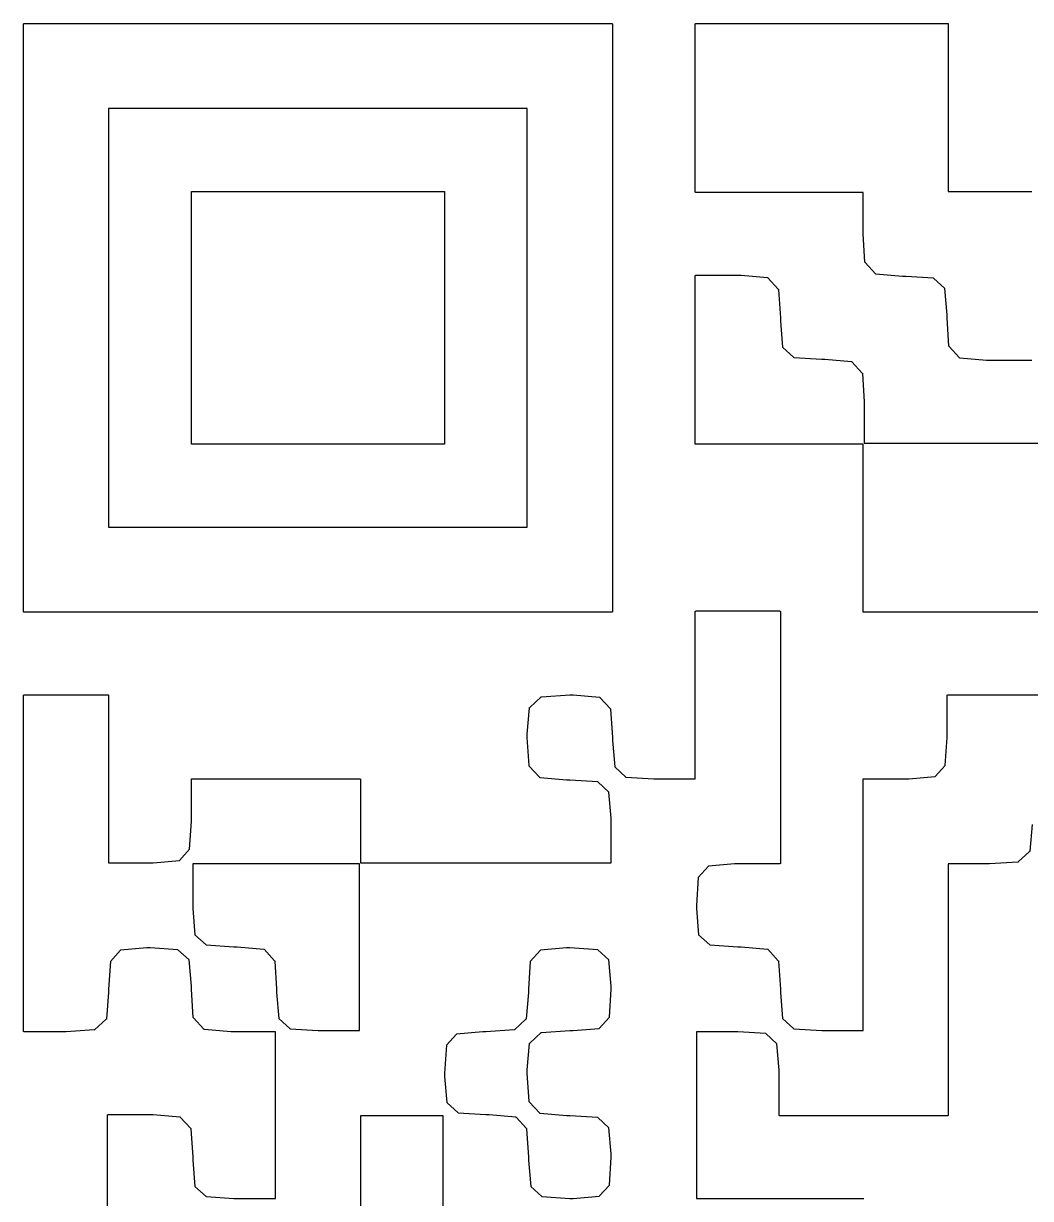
# Model space of a CAD drawing. Extents: x 91.3 to 189.8, y -113.5 to -60.4.
# Drawn here: x 131.25 to 139.78, y -88.14 to -78.19 of the extents above; entities that cross this region are included whole.
import ezdxf

# ---------------------------------------------------------------- set-up
doc = ezdxf.new("R2010")
doc.units = 0
doc.header["$MEASUREMENT"] = 0
doc.layers.add('BLACK', color=7, linetype='CONTINUOUS')

msp = doc.modelspace()

# ---------------------------------------------------------------- linework, layer by layer
at = {"layer": 'Black'}
for p, q in [((131.254, -78.1895), (131.255, -78.1891)), ((131.254, -78.1899), (131.254, -78.1895)), ((131.254, -78.1904), (131.254, -78.1899)), ((131.254, -78.1908), (131.254, -78.1904)), ((131.254, -82.458), (131.254, -78.1908)), ((131.255, -78.1876), (131.256, -78.1873)), ((131.255, -78.188), (131.255, -78.1876)), ((131.255, -78.1883), (131.255, -78.188)), ((131.255, -78.1887), (131.255, -78.1883)), ((131.255, -78.1891), (131.255, -78.1887)), ((131.256, -78.1868), (131.257, -78.1865)), ((131.256, -78.187), (131.256, -78.1868)), ((131.256, -78.1873), (131.256, -78.187)), ((131.257, -78.1861), (131.258, -78.186)), ((131.257, -78.1863), (131.257, -78.1861)), ((131.257, -78.1865), (131.257, -78.1863)), ((131.258, -78.186), (131.258, -78.1859)), ((131.258, -78.1859), (131.259, -78.1859)), ((131.259, -78.1859), (131.259, -78.1858)), ((131.259, -78.1858), (136.238, -78.1858)), ((136.238, -78.1858), (136.238, -78.1859)), ((136.238, -78.1859), (136.238, -78.1859)), ((136.238, -78.1859), (136.239, -78.186)), ((136.239, -78.186), (136.239, -78.1861)), ((136.239, -78.1861), (136.24, -78.1863)), ((136.24, -78.1863), (136.24, -78.1865)), ((136.24, -78.1865), (136.24, -78.1868)), ((136.24, -78.1868), (136.241, -78.187)), ((136.241, -78.187), (136.241, -78.1873)), ((136.241, -78.1873), (136.241, -78.1876)), ((136.241, -78.1876), (136.242, -78.188)), ((136.242, -78.188), (136.242, -78.1883)), ((136.242, -78.1883), (136.242, -78.1887)), ((136.242, -78.1887), (136.242, -78.1891)), ((136.242, -78.1891), (136.242, -78.1895)), ((136.242, -78.1895), (136.243, -78.1899)), ((136.243, -78.1899), (136.243, -78.1904)), ((136.243, -78.1904), (136.243, -78.1908)), ((136.243, -78.1908), (136.243, -83.1692)), ((136.944, -78.1883), (136.945, -78.188)), ((136.944, -78.1887), (136.944, -78.1883)), ((136.944, -78.1891), (136.944, -78.1887)), ((136.944, -78.1895), (136.944, -78.1891)), ((136.944, -78.1899), (136.944, -78.1895)), ((136.944, -78.1904), (136.944, -78.1899)), ((136.944, -78.1908), (136.944, -78.1904)), ((136.944, -79.6132), (136.944, -78.1908)), ((136.945, -78.1873), (136.946, -78.187)), ((136.945, -78.1876), (136.945, -78.1873)), ((136.945, -78.188), (136.945, -78.1876)), ((136.946, -78.1865), (136.947, -78.1863)), ((136.946, -78.1868), (136.946, -78.1865)), ((136.946, -78.187), (136.946, -78.1868)), ((136.947, -78.1861), (136.948, -78.186)), ((136.947, -78.1863), (136.947, -78.1861)), ((136.948, -78.1859), (136.949, -78.1858)), ((136.948, -78.186), (136.948, -78.1859)), ((136.948, -78.1859), (136.948, -78.1859)), ((136.949, -78.1858), (139.082, -78.1858)), ((139.082, -78.1858), (139.083, -78.1859)), ((139.083, -78.1859), (139.083, -78.1859)), ((139.083, -78.1859), (139.084, -78.186)), ((139.084, -78.186), (139.084, -78.1861)), ((139.084, -78.1861), (139.084, -78.1863)), ((139.084, -78.1863), (139.085, -78.1865)), ((139.085, -78.1865), (139.085, -78.1868)), ((139.085, -78.1868), (139.086, -78.187)), ((139.086, -78.187), (139.086, -78.1873)), ((139.086, -78.1873), (139.086, -78.1876)), ((139.086, -78.1876), (139.086, -78.188)), ((139.086, -78.188), (139.087, -78.1883)), ((139.087, -78.1883), (139.087, -78.1887)), ((139.087, -78.1887), (139.087, -78.1891)), ((139.087, -78.1891), (139.087, -78.1895)), ((139.087, -78.1895), (139.087, -78.1899)), ((139.087, -78.1899), (139.087, -78.1904)), ((139.087, -78.1904), (139.087, -78.1908)), ((139.087, -78.1908), (139.087, -79.6082)), ((131.975, -78.907), (131.975, -82.453)), ((135.521, -78.907), (131.975, -78.907)), ((135.521, -82.453), (135.521, -78.907)), ((132.677, -79.6107), (132.678, -79.6104)), ((132.677, -79.6111), (132.677, -79.6107)), ((132.677, -79.6115), (132.677, -79.6111)), ((132.677, -79.6119), (132.677, -79.6115)), ((132.677, -79.6123), (132.677, -79.6119)), ((132.677, -79.6128), (132.677, -79.6123)), ((132.677, -79.6132), (132.677, -79.6128)), ((132.677, -81.7468), (132.677, -79.6132)), ((132.678, -79.6094), (132.679, -79.6092)), ((132.678, -79.6097), (132.678, -79.6094)), ((132.678, -79.61), (132.678, -79.6097)), ((132.678, -79.6104), (132.678, -79.61)), ((132.679, -79.6089), (132.68, -79.6087)), ((132.679, -79.6092), (132.679, -79.6089)), ((132.68, -79.6084), (132.681, -79.6083)), ((132.68, -79.6085), (132.68, -79.6084)), ((132.68, -79.6087), (132.68, -79.6085)), ((132.681, -79.6083), (132.682, -79.6082)), ((132.681, -79.6083), (132.681, -79.6083)), ((132.682, -79.6082), (134.815, -79.6082)), ((134.815, -79.6082), (134.816, -79.6083)), ((134.816, -79.6083), (134.816, -79.6083)), ((134.816, -79.6083), (134.816, -79.6084)), ((134.816, -79.6084), (134.817, -79.6085)), ((134.817, -79.6085), (134.817, -79.6087)), ((134.817, -79.6087), (134.818, -79.6089)), ((134.818, -79.6089), (134.818, -79.6092)), ((134.818, -79.6092), (134.818, -79.6094)), ((134.818, -79.6094), (134.819, -79.6097)), ((134.819, -79.6097), (134.819, -79.61)), ((134.819, -79.61), (134.819, -79.6104)), ((134.819, -79.6104), (134.82, -79.6107)), ((134.82, -79.6107), (134.82, -79.6111)), ((134.82, -79.6111), (134.82, -79.6115)), ((134.82, -79.6115), (134.82, -79.6119)), ((134.82, -79.6119), (134.82, -79.6123)), ((134.82, -79.6123), (134.82, -79.6128)), ((134.82, -79.6128), (134.82, -79.6132)), ((134.82, -79.6132), (134.82, -81.7468)), ((136.944, -79.6136), (136.944, -79.6132)), ((136.944, -79.6141), (136.944, -79.6136)), ((136.944, -79.6145), (136.944, -79.6141)), ((136.944, -79.6149), (136.944, -79.6145)), ((136.944, -79.6153), (136.944, -79.6149)), ((136.944, -79.6157), (136.944, -79.6153)), ((136.945, -79.616), (136.944, -79.6157)), ((136.945, -79.6164), (136.945, -79.616)), ((136.945, -79.6167), (136.945, -79.6164)), ((136.946, -79.617), (136.945, -79.6167)), ((136.946, -79.6172), (136.946, -79.617)), ((136.946, -79.6175), (136.946, -79.6172)), ((136.947, -79.6177), (136.946, -79.6175)), ((136.947, -79.6179), (136.947, -79.6177)), ((136.948, -79.618), (136.947, -79.6179)), ((136.948, -79.6181), (136.948, -79.618)), ((136.949, -79.6182), (136.948, -79.6181)), ((136.948, -79.6181), (136.948, -79.6181)), ((138.366, -79.6182), (136.949, -79.6182)), ((138.366, -79.9688), (138.366, -79.6182)), ((139.087, -79.6082), (139.794, -79.6082)), ((138.366, -79.969), (138.366, -79.9688)), ((138.366, -79.9691), (138.366, -79.969)), ((138.382, -80.2075), (138.366, -79.9691)), ((138.382, -80.2082), (138.382, -80.2075)), ((138.382, -80.209), (138.382, -80.2082)), ((138.382, -80.2091), (138.382, -80.209)), ((138.383, -80.2098), (138.382, -80.2091)), ((138.382, -80.2091), (138.382, -80.2091)), ((138.383, -80.2105), (138.383, -80.2098)), ((138.472, -80.3082), (138.383, -80.2105)), ((136.944, -80.3219), (136.945, -80.3216)), ((136.944, -80.3223), (136.944, -80.3219)), ((136.944, -80.3227), (136.944, -80.3223)), ((136.944, -80.3231), (136.944, -80.3227)), ((136.944, -80.3235), (136.944, -80.3231)), ((136.944, -80.324), (136.944, -80.3235)), ((136.944, -80.3244), (136.944, -80.324)), ((136.944, -81.7468), (136.944, -80.3244)), ((136.945, -80.3209), (136.946, -80.3206)), ((136.945, -80.3212), (136.945, -80.3209)), ((136.945, -80.3216), (136.945, -80.3212)), ((136.946, -80.3201), (136.947, -80.3199)), ((136.946, -80.3204), (136.946, -80.3201)), ((136.946, -80.3206), (136.946, -80.3204)), ((136.947, -80.3197), (136.948, -80.3196)), ((136.947, -80.3199), (136.947, -80.3197)), ((136.948, -80.3195), (136.949, -80.3194)), ((136.948, -80.3196), (136.948, -80.3195)), ((136.948, -80.3195), (136.948, -80.3195)), ((136.949, -80.3194), (137.304, -80.3194)), ((137.304, -80.3194), (137.304, -80.3194)), ((137.304, -80.3194), (137.331, -80.3194)), ((137.304, -80.3194), (137.304, -80.3194)), ((137.331, -80.3194), (137.332, -80.3195)), ((137.332, -80.3195), (137.332, -80.3195)), ((137.332, -80.3195), (137.556, -80.3389)), ((137.556, -80.3389), (137.556, -80.339)), ((137.556, -80.339), (137.556, -80.339)), ((137.556, -80.339), (137.557, -80.3392)), ((137.557, -80.3392), (137.558, -80.3394)), ((137.558, -80.3394), (137.558, -80.3395)), ((137.558, -80.3395), (137.558, -80.3395)), ((137.558, -80.3395), (137.558, -80.34)), ((137.558, -80.34), (137.559, -80.3404)), ((137.559, -80.3404), (137.559, -80.3405)), ((137.559, -80.3405), (137.559, -80.3406)), ((137.559, -80.3406), (137.648, -80.4383)), ((138.472, -80.3083), (138.472, -80.3082)), ((138.472, -80.3084), (138.472, -80.3083)), ((138.473, -80.3088), (138.472, -80.3084)), ((138.473, -80.3093), (138.473, -80.3088)), ((138.474, -80.3094), (138.473, -80.3093)), ((138.473, -80.3093), (138.473, -80.3093)), ((138.474, -80.3096), (138.474, -80.3094)), ((138.475, -80.3098), (138.474, -80.3096)), ((138.475, -80.3099), (138.475, -80.3098)), ((138.475, -80.3098), (138.475, -80.3098)), ((138.699, -80.3293), (138.475, -80.3099)), ((138.7, -80.3293), (138.699, -80.3293)), ((138.7, -80.3294), (138.7, -80.3293)), ((138.727, -80.3294), (138.7, -80.3294)), ((138.963, -80.345), (138.727, -80.3294)), ((139.058, -80.4312), (138.963, -80.345)), ((137.648, -80.4383), (137.648, -80.439)), ((137.648, -80.439), (137.649, -80.4397)), ((137.649, -80.4397), (137.649, -80.4397)), ((137.649, -80.4397), (137.649, -80.4398)), ((137.649, -80.4398), (137.649, -80.4406)), ((137.649, -80.4406), (137.649, -80.4413)), ((137.649, -80.4413), (137.665, -80.6797)), ((139.077, -80.6532), (139.058, -80.4312)), ((137.665, -80.6797), (137.665, -80.6798)), ((137.665, -80.6798), (137.665, -80.68)), ((137.665, -80.68), (137.665, -80.7068)), ((137.665, -80.7068), (137.684, -80.9288)), ((139.077, -80.68), (139.077, -80.6532)), ((139.077, -80.6802), (139.077, -80.68)), ((139.077, -80.6803), (139.077, -80.6802)), ((139.093, -80.9187), (139.077, -80.6803)), ((137.684, -80.9288), (137.779, -81.015)), ((139.093, -80.9194), (139.093, -80.9187)), ((139.093, -80.9202), (139.093, -80.9194)), ((139.094, -80.9203), (139.093, -80.9202)), ((139.094, -80.921), (139.094, -80.9203)), ((139.094, -80.9203), (139.094, -80.9203)), ((139.094, -80.9217), (139.094, -80.921)), ((139.183, -81.0194), (139.094, -80.9217)), ((137.779, -81.015), (138.016, -81.0306)), ((138.016, -81.0306), (138.043, -81.0306)), ((138.043, -81.0306), (138.043, -81.0307)), ((138.043, -81.0307), (138.043, -81.0307)), ((138.043, -81.0307), (138.267, -81.0501)), ((139.183, -81.0195), (139.183, -81.0194)), ((139.183, -81.0196), (139.183, -81.0195)), ((139.184, -81.02), (139.183, -81.0196)), ((139.185, -81.0205), (139.184, -81.02)), ((139.185, -81.0206), (139.185, -81.0205)), ((139.185, -81.0205), (139.185, -81.0205)), ((139.185, -81.0208), (139.185, -81.0206)), ((139.186, -81.021), (139.185, -81.0208)), ((139.186, -81.0211), (139.186, -81.021)), ((139.186, -81.021), (139.186, -81.021)), ((139.41, -81.0405), (139.186, -81.0211)), ((139.411, -81.0405), (139.41, -81.0405)), ((139.411, -81.0406), (139.411, -81.0405)), ((139.438, -81.0406), (139.411, -81.0406)), ((139.794, -81.0406), (139.438, -81.0406)), ((139.438, -81.0406), (139.438, -81.0406)), ((139.438, -81.0406), (139.438, -81.0406)), ((138.267, -81.0501), (138.267, -81.0502)), ((138.267, -81.0502), (138.267, -81.0502)), ((138.267, -81.0502), (138.268, -81.0504)), ((138.268, -81.0504), (138.269, -81.0506)), ((138.269, -81.0506), (138.269, -81.0507)), ((138.269, -81.0507), (138.269, -81.0507)), ((138.269, -81.0507), (138.27, -81.0512)), ((138.27, -81.0512), (138.27, -81.0516)), ((138.27, -81.0516), (138.27, -81.0517)), ((138.27, -81.0517), (138.27, -81.0518)), ((138.27, -81.0518), (138.359, -81.1495)), ((138.359, -81.1495), (138.36, -81.1502)), ((138.36, -81.1502), (138.36, -81.1508)), ((138.36, -81.1508), (138.36, -81.1509)), ((138.36, -81.1509), (138.36, -81.151)), ((138.36, -81.151), (138.36, -81.1518)), ((138.36, -81.1518), (138.36, -81.1525)), ((138.36, -81.1525), (138.376, -81.3909)), ((138.376, -81.3909), (138.376, -81.391)), ((138.376, -81.391), (138.376, -81.3912)), ((138.376, -81.3912), (138.376, -81.7418)), ((138.376, -81.7418), (141.216, -81.7418)), ((132.677, -81.7472), (132.677, -81.7468)), ((132.677, -81.7477), (132.677, -81.7472)), ((132.677, -81.7481), (132.677, -81.7477)), ((132.677, -81.7485), (132.677, -81.7481)), ((132.677, -81.7489), (132.677, -81.7485)), ((132.677, -81.7493), (132.677, -81.7489)), ((132.678, -81.7496), (132.677, -81.7493)), ((132.678, -81.75), (132.678, -81.7496)), ((132.678, -81.7503), (132.678, -81.75)), ((132.678, -81.7506), (132.678, -81.7503)), ((132.679, -81.7508), (132.678, -81.7506)), ((132.679, -81.7511), (132.679, -81.7508)), ((132.68, -81.7513), (132.679, -81.7511)), ((132.68, -81.7515), (132.68, -81.7513)), ((132.68, -81.7516), (132.68, -81.7515)), ((132.681, -81.7517), (132.68, -81.7516)), ((132.682, -81.7518), (132.681, -81.7517)), ((132.681, -81.7517), (132.681, -81.7517)), ((134.815, -81.7518), (132.682, -81.7518)), ((134.816, -81.7517), (134.815, -81.7518)), ((134.817, -81.7515), (134.816, -81.7516)), ((134.816, -81.7516), (134.816, -81.7517)), ((134.816, -81.7517), (134.816, -81.7517)), ((134.818, -81.7511), (134.817, -81.7513)), ((134.817, -81.7513), (134.817, -81.7515)), ((134.819, -81.7503), (134.818, -81.7506)), ((134.818, -81.7506), (134.818, -81.7508)), ((134.818, -81.7508), (134.818, -81.7511)), ((134.82, -81.7493), (134.819, -81.7496)), ((134.819, -81.7496), (134.819, -81.75)), ((134.819, -81.75), (134.819, -81.7503)), ((134.82, -81.7468), (134.82, -81.7472)), ((134.82, -81.7472), (134.82, -81.7477)), ((134.82, -81.7477), (134.82, -81.7481)), ((134.82, -81.7481), (134.82, -81.7485)), ((134.82, -81.7485), (134.82, -81.7489)), ((134.82, -81.7489), (134.82, -81.7493)), ((136.944, -81.7472), (136.944, -81.7468)), ((136.944, -81.7477), (136.944, -81.7472)), ((136.944, -81.7481), (136.944, -81.7477)), ((136.944, -81.7485), (136.944, -81.7481)), ((136.944, -81.7489), (136.944, -81.7485)), ((136.944, -81.7493), (136.944, -81.7489)), ((136.945, -81.7496), (136.944, -81.7493)), ((136.945, -81.75), (136.945, -81.7496)), ((136.945, -81.7503), (136.945, -81.75)), ((136.946, -81.7506), (136.945, -81.7503)), ((136.946, -81.7508), (136.946, -81.7506)), ((136.946, -81.7511), (136.946, -81.7508)), ((136.947, -81.7513), (136.946, -81.7511)), ((136.947, -81.7515), (136.947, -81.7513)), ((136.948, -81.7516), (136.947, -81.7515)), ((136.948, -81.7517), (136.948, -81.7516)), ((136.949, -81.7518), (136.948, -81.7517)), ((136.948, -81.7517), (136.948, -81.7517)), ((138.366, -81.7518), (136.949, -81.7518)), ((138.366, -83.1692), (138.366, -81.7518)), ((131.254, -83.1692), (131.254, -82.458)), ((131.975, -82.453), (135.521, -82.453)), ((131.254, -83.1696), (131.254, -83.1692)), ((131.254, -83.1701), (131.254, -83.1696)), ((131.254, -83.1705), (131.254, -83.1701)), ((131.255, -83.1709), (131.254, -83.1705)), ((131.255, -83.1713), (131.255, -83.1709)), ((131.255, -83.1717), (131.255, -83.1713)), ((131.255, -83.172), (131.255, -83.1717)), ((131.255, -83.1724), (131.255, -83.172)), ((131.256, -83.1727), (131.255, -83.1724)), ((131.256, -83.173), (131.256, -83.1727)), ((131.256, -83.1732), (131.256, -83.173)), ((131.257, -83.1735), (131.256, -83.1732)), ((131.257, -83.1737), (131.257, -83.1735)), ((131.257, -83.1739), (131.257, -83.1737)), ((131.258, -83.174), (131.257, -83.1739)), ((131.258, -83.1741), (131.258, -83.174)), ((131.259, -83.1741), (131.258, -83.1741)), ((131.259, -83.1742), (131.259, -83.1741)), ((136.238, -83.1742), (131.259, -83.1742)), ((136.239, -83.174), (136.238, -83.1741)), ((136.238, -83.1741), (136.238, -83.1741)), ((136.238, -83.1741), (136.238, -83.1742)), ((136.24, -83.1737), (136.239, -83.1739)), ((136.239, -83.1739), (136.239, -83.174)), ((136.241, -83.173), (136.24, -83.1732)), ((136.24, -83.1732), (136.24, -83.1735)), ((136.24, -83.1735), (136.24, -83.1737)), ((136.242, -83.172), (136.241, -83.1724)), ((136.241, -83.1724), (136.241, -83.1727)), ((136.241, -83.1727), (136.241, -83.173)), ((136.243, -83.1701), (136.242, -83.1705)), ((136.242, -83.1705), (136.242, -83.1709)), ((136.242, -83.1709), (136.242, -83.1713)), ((136.242, -83.1713), (136.242, -83.1717)), ((136.242, -83.1717), (136.242, -83.172)), ((136.243, -83.1692), (136.243, -83.1696)), ((136.243, -83.1696), (136.243, -83.1701)), ((136.944, -83.1667), (136.945, -83.1664)), ((136.944, -83.1671), (136.944, -83.1667)), ((136.944, -83.1675), (136.944, -83.1671)), ((136.944, -83.1679), (136.944, -83.1675)), ((136.944, -83.1683), (136.944, -83.1679)), ((136.944, -83.1688), (136.944, -83.1683)), ((136.944, -83.1692), (136.944, -83.1688)), ((136.944, -84.5866), (136.944, -83.1692)), ((136.945, -83.1657), (136.946, -83.1654)), ((136.945, -83.166), (136.945, -83.1657)), ((136.945, -83.1664), (136.945, -83.166)), ((136.946, -83.1649), (136.947, -83.1647)), ((136.946, -83.1652), (136.946, -83.1649)), ((136.946, -83.1654), (136.946, -83.1652)), ((136.947, -83.1645), (136.948, -83.1644)), ((136.947, -83.1647), (136.947, -83.1645)), ((136.948, -83.1643), (136.949, -83.1642)), ((136.948, -83.1644), (136.948, -83.1643)), ((136.948, -83.1643), (136.948, -83.1643)), ((136.949, -83.1642), (137.66, -83.1642)), ((137.66, -83.1642), (137.66, -83.1643)), ((137.66, -83.1643), (137.661, -83.1643)), ((137.661, -83.1643), (137.661, -83.1644)), ((137.661, -83.1644), (137.662, -83.1645)), ((137.662, -83.1645), (137.662, -83.1647)), ((137.662, -83.1647), (137.662, -83.1649)), ((137.662, -83.1649), (137.663, -83.1652)), ((137.663, -83.1652), (137.663, -83.1654)), ((137.663, -83.1654), (137.663, -83.1657)), ((137.663, -83.1657), (137.664, -83.166)), ((137.664, -83.166), (137.664, -83.1664)), ((137.664, -83.1664), (137.664, -83.1667)), ((137.664, -83.1667), (137.664, -83.1671)), ((137.664, -83.1671), (137.665, -83.1675)), ((137.665, -83.1675), (137.665, -83.1679)), ((137.665, -83.1679), (137.665, -83.1683)), ((137.665, -83.1683), (137.665, -83.1688)), ((137.665, -83.1688), (137.665, -83.1692)), ((137.665, -83.1692), (137.665, -85.3028)), ((138.366, -83.1696), (138.366, -83.1692)), ((138.366, -83.1701), (138.366, -83.1696)), ((138.366, -83.1705), (138.366, -83.1701)), ((138.367, -83.1709), (138.366, -83.1705)), ((138.367, -83.1713), (138.367, -83.1709)), ((138.367, -83.1717), (138.367, -83.1713)), ((138.367, -83.172), (138.367, -83.1717)), ((138.367, -83.1724), (138.367, -83.172)), ((138.368, -83.1727), (138.367, -83.1724)), ((138.368, -83.173), (138.368, -83.1727)), ((138.368, -83.1732), (138.368, -83.173)), ((138.369, -83.1735), (138.368, -83.1732)), ((138.369, -83.1737), (138.369, -83.1735)), ((138.369, -83.1739), (138.369, -83.1737)), ((138.37, -83.174), (138.369, -83.1739)), ((138.37, -83.1741), (138.37, -83.174)), ((138.371, -83.1741), (138.37, -83.1741)), ((138.371, -83.1742), (138.371, -83.1741)), ((141.927, -83.1742), (138.371, -83.1742)), ((131.254, -83.8791), (131.255, -83.8787)), ((131.254, -83.8795), (131.254, -83.8791)), ((131.254, -83.88), (131.254, -83.8795)), ((131.254, -83.8804), (131.254, -83.88)), ((131.254, -85.6584), (131.254, -83.8804)), ((131.255, -83.8772), (131.256, -83.8769)), ((131.255, -83.8776), (131.255, -83.8772)), ((131.255, -83.8779), (131.255, -83.8776)), ((131.255, -83.8783), (131.255, -83.8779)), ((131.255, -83.8787), (131.255, -83.8783)), ((131.256, -83.8764), (131.257, -83.8761)), ((131.256, -83.8766), (131.256, -83.8764)), ((131.256, -83.8769), (131.256, -83.8766)), ((131.257, -83.8757), (131.258, -83.8756)), ((131.257, -83.8759), (131.257, -83.8757)), ((131.257, -83.8761), (131.257, -83.8759)), ((131.258, -83.8756), (131.258, -83.8755)), ((131.258, -83.8755), (131.259, -83.8755)), ((131.259, -83.8755), (131.259, -83.8754)), ((131.259, -83.8754), (131.97, -83.8754)), ((131.97, -83.8754), (131.971, -83.8755)), ((131.971, -83.8755), (131.971, -83.8755)), ((131.971, -83.8755), (131.972, -83.8756)), ((131.972, -83.8756), (131.972, -83.8757)), ((131.972, -83.8757), (131.972, -83.8759)), ((131.972, -83.8759), (131.973, -83.8761)), ((131.973, -83.8761), (131.973, -83.8764)), ((131.973, -83.8764), (131.974, -83.8766)), ((131.974, -83.8766), (131.974, -83.8769)), ((131.974, -83.8769), (131.974, -83.8772)), ((131.974, -83.8772), (131.974, -83.8776)), ((131.974, -83.8776), (131.975, -83.8779)), ((131.975, -83.8779), (131.975, -83.8783)), ((131.975, -83.8783), (131.975, -83.8787)), ((131.975, -83.8787), (131.975, -83.8791)), ((131.975, -83.8791), (131.975, -83.8795)), ((131.975, -83.8795), (131.975, -83.88)), ((131.975, -83.88), (131.975, -83.8804)), ((131.975, -83.8804), (131.975, -85.2978)), ((135.543, -83.9812), (135.64, -83.8924)), ((135.64, -83.8924), (135.641, -83.892)), ((135.641, -83.892), (135.642, -83.8916)), ((135.642, -83.8915), (135.643, -83.8913)), ((135.642, -83.8916), (135.642, -83.8915)), ((135.642, -83.8915), (135.642, -83.8915)), ((135.643, -83.8911), (135.882, -83.8754)), ((135.643, -83.8913), (135.643, -83.8911)), ((135.882, -83.8754), (135.882, -83.8754)), ((135.882, -83.8754), (135.882, -83.8754)), ((135.882, -83.8754), (135.909, -83.8754)), ((135.909, -83.8754), (135.909, -83.8755)), ((135.909, -83.8755), (135.909, -83.8755)), ((135.909, -83.8755), (136.134, -83.8949)), ((136.134, -83.8949), (136.134, -83.895)), ((136.134, -83.895), (136.134, -83.895)), ((136.134, -83.895), (136.135, -83.8952)), ((136.135, -83.8952), (136.135, -83.8954)), ((136.135, -83.8954), (136.135, -83.8955)), ((136.135, -83.8955), (136.135, -83.8955)), ((136.135, -83.8955), (136.136, -83.896)), ((136.136, -83.896), (136.137, -83.8964)), ((136.137, -83.8964), (136.137, -83.8965)), ((136.137, -83.8965), (136.137, -83.8966)), ((136.137, -83.8966), (136.226, -83.9943)), ((139.077, -83.8795), (139.078, -83.8791)), ((139.077, -83.88), (139.077, -83.8795)), ((139.077, -83.8804), (139.077, -83.88)), ((139.077, -84.2358), (139.077, -83.8804)), ((139.078, -83.8776), (139.079, -83.8772)), ((139.078, -83.8779), (139.078, -83.8776)), ((139.078, -83.8783), (139.078, -83.8779)), ((139.078, -83.8787), (139.078, -83.8783)), ((139.078, -83.8791), (139.078, -83.8787)), ((139.079, -83.8766), (139.08, -83.8764)), ((139.079, -83.8769), (139.079, -83.8766)), ((139.079, -83.8772), (139.079, -83.8769)), ((139.08, -83.8759), (139.081, -83.8757)), ((139.08, -83.8761), (139.08, -83.8759)), ((139.08, -83.8764), (139.08, -83.8761)), ((139.081, -83.8756), (139.082, -83.8755)), ((139.081, -83.8757), (139.081, -83.8756)), ((139.082, -83.8755), (139.082, -83.8754)), ((139.082, -83.8754), (141.216, -83.8754)), ((139.082, -83.8755), (139.082, -83.8755)), ((135.521, -84.2085), (135.541, -83.9844)), ((135.541, -83.9825), (135.542, -83.9819)), ((135.541, -83.9827), (135.541, -83.9825)), ((135.541, -83.9828), (135.541, -83.9827)), ((135.541, -83.9835), (135.541, -83.9828)), ((135.541, -83.9842), (135.541, -83.9835)), ((135.541, -83.9843), (135.541, -83.9842)), ((135.541, -83.9844), (135.541, -83.9843)), ((135.542, -83.9813), (135.543, -83.9812)), ((135.542, -83.9819), (135.542, -83.9813)), ((135.542, -83.9813), (135.542, -83.9813)), ((136.226, -83.9943), (136.226, -83.995)), ((136.226, -83.995), (136.226, -83.9956)), ((136.226, -83.9956), (136.226, -83.9957)), ((136.226, -83.9957), (136.226, -83.9958)), ((136.226, -83.9958), (136.227, -83.9966)), ((136.227, -83.9966), (136.227, -83.9973)), ((136.227, -83.9973), (136.243, -84.2357)), ((135.521, -84.2087), (135.521, -84.2085)), ((135.521, -84.2089), (135.521, -84.2087)), ((135.521, -84.236), (135.521, -84.2089)), ((135.521, -84.2362), (135.521, -84.236)), ((135.521, -84.2363), (135.521, -84.2362)), ((135.537, -84.4747), (135.521, -84.2363)), ((136.243, -84.2357), (136.243, -84.2358)), ((136.243, -84.2358), (136.243, -84.236)), ((136.243, -84.236), (136.243, -84.2628)), ((136.243, -84.2628), (136.262, -84.4848)), ((139.062, -84.4723), (139.077, -84.2358)), ((135.537, -84.4754), (135.537, -84.4747)), ((135.537, -84.4762), (135.537, -84.4754)), ((135.538, -84.4763), (135.537, -84.4762)), ((135.538, -84.477), (135.538, -84.4763)), ((135.538, -84.4763), (135.538, -84.4763)), ((135.538, -84.4777), (135.538, -84.477)), ((135.627, -84.5754), (135.538, -84.4777)), ((136.262, -84.4848), (136.357, -84.571)), ((138.976, -84.5673), (139.062, -84.4723)), ((132.677, -84.5891), (132.678, -84.5888)), ((132.677, -84.5895), (132.677, -84.5891)), ((132.677, -84.5899), (132.677, -84.5895)), ((132.677, -84.5903), (132.677, -84.5899)), ((132.677, -84.5907), (132.677, -84.5903)), ((132.677, -84.5912), (132.677, -84.5907)), ((132.677, -84.5916), (132.677, -84.5912)), ((132.677, -84.947), (132.677, -84.5916)), ((132.678, -84.5878), (132.679, -84.5876)), ((132.678, -84.5881), (132.678, -84.5878)), ((132.678, -84.5884), (132.678, -84.5881)), ((132.678, -84.5888), (132.678, -84.5884)), ((132.679, -84.5873), (132.68, -84.5871)), ((132.679, -84.5876), (132.679, -84.5873)), ((132.68, -84.5868), (132.681, -84.5867)), ((132.68, -84.5869), (132.68, -84.5868)), ((132.68, -84.5871), (132.68, -84.5869)), ((132.681, -84.5867), (132.682, -84.5866)), ((132.681, -84.5867), (132.681, -84.5867)), ((132.682, -84.5866), (134.104, -84.5866)), ((134.104, -84.5866), (134.104, -84.5867)), ((134.104, -84.5867), (134.105, -84.5867)), ((134.105, -84.5867), (134.105, -84.5868)), ((134.105, -84.5868), (134.106, -84.5869)), ((134.106, -84.5869), (134.106, -84.5871)), ((134.106, -84.5871), (134.106, -84.5873)), ((134.106, -84.5873), (134.107, -84.5876)), ((134.107, -84.5876), (134.107, -84.5878)), ((134.107, -84.5878), (134.107, -84.5881)), ((134.107, -84.5881), (134.108, -84.5884)), ((134.108, -84.5884), (134.108, -84.5888)), ((134.108, -84.5888), (134.108, -84.5891)), ((134.108, -84.5891), (134.108, -84.5895)), ((134.108, -84.5895), (134.109, -84.5899)), ((134.109, -84.5899), (134.109, -84.5903)), ((134.109, -84.5903), (134.109, -84.5907)), ((134.109, -84.5907), (134.109, -84.5912)), ((134.109, -84.5912), (134.109, -84.5916)), ((134.109, -84.5916), (134.109, -85.2978)), ((135.627, -84.5755), (135.627, -84.5754)), ((135.627, -84.5756), (135.627, -84.5755)), ((135.628, -84.576), (135.627, -84.5756)), ((135.629, -84.5765), (135.628, -84.576)), ((135.629, -84.5766), (135.629, -84.5765)), ((135.629, -84.5765), (135.629, -84.5765)), ((135.629, -84.5768), (135.629, -84.5766)), ((135.63, -84.577), (135.629, -84.5768)), ((135.63, -84.5771), (135.63, -84.577)), ((135.63, -84.577), (135.63, -84.577)), ((135.855, -84.5965), (135.63, -84.5771)), ((135.855, -84.5966), (135.855, -84.5965)), ((135.855, -84.5965), (135.855, -84.5965)), ((135.882, -84.5966), (135.855, -84.5966)), ((136.118, -84.6122), (135.882, -84.5966)), ((136.213, -84.6984), (136.118, -84.6122)), ((136.357, -84.571), (136.593, -84.5866)), ((136.593, -84.5866), (136.944, -84.5866)), ((138.366, -84.5903), (138.367, -84.5899)), ((138.366, -84.5907), (138.366, -84.5903)), ((138.366, -84.5912), (138.366, -84.5907)), ((138.366, -84.5916), (138.366, -84.5912)), ((138.366, -86.7202), (138.366, -84.5916)), ((138.367, -84.5884), (138.368, -84.5881)), ((138.367, -84.5888), (138.367, -84.5884)), ((138.367, -84.5891), (138.367, -84.5888)), ((138.367, -84.5895), (138.367, -84.5891)), ((138.367, -84.5899), (138.367, -84.5895)), ((138.368, -84.5876), (138.369, -84.5873)), ((138.368, -84.5878), (138.368, -84.5876)), ((138.368, -84.5881), (138.368, -84.5878)), ((138.369, -84.5869), (138.37, -84.5868)), ((138.369, -84.5871), (138.369, -84.5869)), ((138.369, -84.5873), (138.369, -84.5871)), ((138.37, -84.5868), (138.37, -84.5867)), ((138.37, -84.5867), (138.371, -84.5867)), ((138.371, -84.5867), (138.371, -84.5866)), ((138.371, -84.5866), (138.727, -84.5866)), ((138.727, -84.5866), (138.754, -84.5866)), ((138.754, -84.5866), (138.976, -84.5673)), ((136.233, -84.9204), (136.213, -84.6984)), ((136.233, -84.9472), (136.233, -84.9204)), ((132.661, -85.1835), (132.677, -84.947)), ((136.233, -85.2978), (136.233, -84.9472)), ((139.799, -84.9747), (139.779, -85.1988)), ((132.575, -85.2785), (132.661, -85.1835)), ((139.777, -85.202), (139.68, -85.2908)), ((139.778, -85.2019), (139.777, -85.202)), ((139.779, -85.2007), (139.778, -85.2013)), ((139.778, -85.2013), (139.778, -85.2019)), ((139.778, -85.2019), (139.778, -85.2019)), ((139.779, -85.1988), (139.779, -85.1989)), ((139.779, -85.1989), (139.779, -85.199)), ((139.779, -85.199), (139.779, -85.1997)), ((139.779, -85.1997), (139.779, -85.2004)), ((139.779, -85.2004), (139.779, -85.2005)), ((139.779, -85.2005), (139.779, -85.2007)), ((131.975, -85.2978), (132.326, -85.2978)), ((132.326, -85.2978), (132.353, -85.2978)), ((132.353, -85.2978), (132.575, -85.2785)), ((132.687, -85.3078), (132.687, -85.6584)), ((134.099, -85.3078), (132.687, -85.3078)), ((134.099, -86.7202), (134.099, -85.3078)), ((134.109, -85.2978), (136.233, -85.2978)), ((137.056, -85.3271), (136.969, -85.4221)), ((137.278, -85.3078), (137.056, -85.3271)), ((137.304, -85.3078), (137.278, -85.3078)), ((137.66, -85.3078), (137.304, -85.3078)), ((137.661, -85.3077), (137.66, -85.3077)), ((137.66, -85.3077), (137.66, -85.3078)), ((137.662, -85.3075), (137.661, -85.3076)), ((137.661, -85.3076), (137.661, -85.3077)), ((137.663, -85.3068), (137.662, -85.3071)), ((137.662, -85.3071), (137.662, -85.3073)), ((137.662, -85.3073), (137.662, -85.3075)), ((137.664, -85.306), (137.663, -85.3063)), ((137.663, -85.3063), (137.663, -85.3066)), ((137.663, -85.3066), (137.663, -85.3068)), ((137.665, -85.3045), (137.664, -85.3049)), ((137.664, -85.3049), (137.664, -85.3053)), ((137.664, -85.3053), (137.664, -85.3056)), ((137.664, -85.3056), (137.664, -85.306)), ((137.665, -85.3028), (137.665, -85.3032)), ((137.665, -85.3032), (137.665, -85.3037)), ((137.665, -85.3037), (137.665, -85.3041)), ((137.665, -85.3041), (137.665, -85.3045)), ((139.438, -85.3078), (139.087, -85.3078)), ((139.087, -85.3078), (139.087, -87.4364)), ((139.677, -85.2921), (139.438, -85.3078)), ((139.438, -85.3078), (139.438, -85.3078)), ((139.438, -85.3078), (139.438, -85.3078)), ((139.678, -85.2917), (139.677, -85.2919)), ((139.677, -85.2919), (139.677, -85.2921)), ((139.679, -85.2912), (139.678, -85.2916)), ((139.678, -85.2916), (139.678, -85.2917)), ((139.678, -85.2917), (139.678, -85.2917)), ((139.68, -85.2908), (139.679, -85.2912)), ((136.969, -85.4221), (136.954, -85.6586)), ((131.254, -86.7252), (131.254, -85.6584)), ((132.687, -85.6584), (132.687, -85.6852)), ((132.687, -85.6852), (132.706, -85.9072)), ((136.954, -85.6586), (136.954, -85.6852)), ((136.954, -85.6852), (136.973, -85.9072)), ((132.706, -85.9072), (132.801, -85.9934)), ((136.973, -85.9072), (137.068, -85.9934)), ((132.299, -86.019), (132.077, -86.0383)), ((132.326, -86.019), (132.299, -86.019)), ((132.562, -86.0346), (132.326, -86.019)), ((132.801, -85.9934), (133.037, -86.009)), ((133.037, -86.009), (133.064, -86.009)), ((133.064, -86.009), (133.064, -86.0091)), ((133.064, -86.0091), (133.065, -86.0091)), ((133.065, -86.0091), (133.289, -86.0285)), ((135.855, -86.019), (135.633, -86.0383)), ((135.882, -86.019), (135.855, -86.019)), ((136.118, -86.0346), (135.882, -86.019)), ((137.068, -85.9934), (137.305, -86.009)), ((137.305, -86.009), (137.331, -86.009)), ((137.331, -86.009), (137.332, -86.0091)), ((137.332, -86.0091), (137.332, -86.0091)), ((137.332, -86.0091), (137.556, -86.0285)), ((132.077, -86.0383), (131.991, -86.1333)), ((132.657, -86.1208), (132.562, -86.0346)), ((132.677, -86.3428), (132.657, -86.1208)), ((133.289, -86.0285), (133.289, -86.0286)), ((133.289, -86.0286), (133.289, -86.0286)), ((133.289, -86.0286), (133.29, -86.0288)), ((133.29, -86.0288), (133.29, -86.029)), ((133.29, -86.029), (133.291, -86.0291)), ((133.291, -86.0291), (133.291, -86.0291)), ((133.291, -86.0291), (133.291, -86.0296)), ((133.291, -86.0296), (133.292, -86.03)), ((133.292, -86.03), (133.292, -86.0301)), ((133.292, -86.0301), (133.292, -86.0302)), ((133.292, -86.0302), (133.381, -86.1279)), ((135.633, -86.0383), (135.547, -86.1333)), ((136.213, -86.1208), (136.118, -86.0346)), ((136.233, -86.3428), (136.213, -86.1208)), ((137.556, -86.0285), (137.556, -86.0286)), ((137.556, -86.0286), (137.556, -86.0286)), ((137.556, -86.0286), (137.557, -86.0288)), ((137.557, -86.0288), (137.558, -86.029)), ((137.558, -86.029), (137.558, -86.0291)), ((137.558, -86.0291), (137.558, -86.0291)), ((137.558, -86.0291), (137.558, -86.0296)), ((137.558, -86.0296), (137.559, -86.03)), ((137.559, -86.03), (137.559, -86.0301)), ((137.559, -86.0301), (137.559, -86.0302)), ((137.559, -86.0302), (137.648, -86.1279)), ((131.991, -86.1333), (131.975, -86.3698)), ((133.381, -86.1279), (133.381, -86.1286)), ((133.381, -86.1286), (133.382, -86.1292)), ((133.382, -86.1292), (133.382, -86.1293)), ((133.382, -86.1293), (133.382, -86.1294)), ((133.382, -86.1294), (133.382, -86.1302)), ((133.382, -86.1302), (133.382, -86.1309)), ((133.382, -86.1309), (133.398, -86.3693)), ((135.547, -86.1333), (135.531, -86.3698)), ((137.648, -86.1279), (137.648, -86.1286)), ((137.648, -86.1286), (137.649, -86.1292)), ((137.649, -86.1292), (137.649, -86.1293)), ((137.649, -86.1293), (137.649, -86.1294)), ((137.649, -86.1294), (137.649, -86.1302)), ((137.649, -86.1302), (137.649, -86.1309)), ((137.649, -86.1309), (137.665, -86.3693)), ((131.975, -86.3971), (131.956, -86.6212)), ((131.975, -86.3698), (131.975, -86.3967)), ((131.975, -86.3967), (131.975, -86.3969)), ((131.975, -86.3969), (131.975, -86.3971)), ((132.677, -86.3696), (132.677, -86.3428)), ((132.677, -86.3698), (132.677, -86.3696)), ((132.677, -86.3699), (132.677, -86.3698)), ((132.692, -86.6083), (132.677, -86.3699)), ((133.398, -86.3693), (133.398, -86.3694)), ((133.398, -86.3694), (133.398, -86.3696)), ((133.398, -86.3696), (133.398, -86.3964)), ((133.398, -86.3964), (133.417, -86.6184)), ((135.531, -86.3971), (135.512, -86.6212)), ((135.531, -86.3698), (135.531, -86.3967)), ((135.531, -86.3967), (135.531, -86.3969)), ((135.531, -86.3969), (135.531, -86.3971)), ((136.217, -86.6059), (136.233, -86.3694)), ((136.233, -86.3694), (136.233, -86.3428)), ((137.665, -86.3693), (137.665, -86.3694)), ((137.665, -86.3694), (137.665, -86.3696)), ((137.665, -86.3696), (137.665, -86.3964)), ((137.665, -86.3964), (137.684, -86.6184)), ((131.954, -86.6244), (131.856, -86.7132)), ((131.955, -86.6237), (131.954, -86.6243)), ((131.954, -86.6243), (131.954, -86.6243)), ((131.954, -86.6243), (131.954, -86.6244)), ((131.956, -86.6221), (131.955, -86.6228)), ((131.955, -86.6228), (131.955, -86.6229)), ((131.955, -86.6229), (131.955, -86.6231)), ((131.955, -86.6231), (131.955, -86.6237)), ((131.956, -86.6212), (131.956, -86.6213)), ((131.956, -86.6213), (131.956, -86.6214)), ((131.956, -86.6214), (131.956, -86.6221)), ((132.693, -86.609), (132.692, -86.6083)), ((132.693, -86.6098), (132.693, -86.609)), ((132.693, -86.6099), (132.693, -86.6098)), ((132.693, -86.6106), (132.693, -86.6099)), ((132.693, -86.6099), (132.693, -86.6099)), ((132.694, -86.6113), (132.693, -86.6106)), ((132.782, -86.709), (132.694, -86.6113)), ((133.417, -86.6184), (133.512, -86.7046)), ((135.51, -86.6244), (135.412, -86.7132)), ((135.511, -86.6237), (135.51, -86.6243)), ((135.51, -86.6243), (135.51, -86.6243)), ((135.51, -86.6243), (135.51, -86.6244)), ((135.512, -86.6221), (135.511, -86.6228)), ((135.511, -86.6228), (135.511, -86.6229)), ((135.511, -86.6229), (135.511, -86.6231)), ((135.511, -86.6231), (135.511, -86.6237)), ((135.512, -86.6212), (135.512, -86.6213)), ((135.512, -86.6213), (135.512, -86.6214)), ((135.512, -86.6214), (135.512, -86.6221)), ((136.131, -86.7009), (136.217, -86.6059)), ((137.684, -86.6184), (137.779, -86.7046)), ((131.853, -86.7145), (131.615, -86.7302)), ((131.854, -86.7143), (131.853, -86.7145)), ((131.855, -86.7141), (131.854, -86.7143)), ((131.856, -86.7136), (131.855, -86.714)), ((131.855, -86.714), (131.855, -86.7141)), ((131.855, -86.7141), (131.855, -86.7141)), ((131.856, -86.7132), (131.856, -86.7136)), ((132.782, -86.7091), (132.782, -86.709)), ((132.783, -86.7092), (132.782, -86.7091)), ((132.783, -86.7096), (132.783, -86.7092)), ((132.784, -86.7101), (132.783, -86.7096)), ((132.784, -86.7102), (132.784, -86.7101)), ((132.784, -86.7101), (132.784, -86.7101)), ((132.785, -86.7104), (132.784, -86.7102)), ((132.785, -86.7106), (132.785, -86.7104)), ((132.786, -86.7106), (132.785, -86.7106)), ((132.786, -86.7107), (132.786, -86.7106)), ((133.01, -86.7301), (132.786, -86.7107)), ((133.512, -86.7046), (133.749, -86.7202)), ((133.749, -86.7202), (134.099, -86.7202)), ((135.409, -86.7145), (135.171, -86.7302)), ((135.41, -86.7143), (135.409, -86.7145)), ((135.411, -86.7141), (135.41, -86.7143)), ((135.412, -86.7136), (135.411, -86.714)), ((135.411, -86.714), (135.411, -86.7141)), ((135.411, -86.7141), (135.411, -86.7141)), ((135.412, -86.7132), (135.412, -86.7136)), ((135.643, -86.7359), (135.882, -86.7202)), ((135.882, -86.7202), (135.882, -86.7202)), ((135.882, -86.7202), (135.882, -86.7202)), ((135.882, -86.7202), (135.909, -86.7202)), ((135.909, -86.7202), (136.131, -86.7009)), ((137.779, -86.7046), (138.016, -86.7202)), ((138.016, -86.7202), (138.366, -86.7202)), ((131.254, -86.7256), (131.254, -86.7252)), ((131.254, -86.7261), (131.254, -86.7256)), ((131.254, -86.7265), (131.254, -86.7261)), ((131.255, -86.7269), (131.254, -86.7265)), ((131.255, -86.7273), (131.255, -86.7269)), ((131.255, -86.7277), (131.255, -86.7273)), ((131.255, -86.728), (131.255, -86.7277)), ((131.255, -86.7284), (131.255, -86.728)), ((131.256, -86.7287), (131.255, -86.7284)), ((131.256, -86.729), (131.256, -86.7287)), ((131.256, -86.7292), (131.256, -86.729)), ((131.257, -86.7295), (131.256, -86.7292)), ((131.257, -86.7297), (131.257, -86.7295)), ((131.257, -86.7299), (131.257, -86.7297)), ((131.258, -86.73), (131.257, -86.7299)), ((131.258, -86.7301), (131.258, -86.73)), ((131.259, -86.7301), (131.258, -86.7301)), ((131.259, -86.7302), (131.259, -86.7301)), ((131.615, -86.7302), (131.259, -86.7302)), ((131.615, -86.7302), (131.615, -86.7302)), ((131.615, -86.7302), (131.615, -86.7302)), ((133.01, -86.7302), (133.01, -86.7301)), ((133.01, -86.7301), (133.01, -86.7301)), ((133.037, -86.7302), (133.01, -86.7302)), ((133.388, -86.7302), (133.037, -86.7302)), ((133.037, -86.7302), (133.037, -86.7302)), ((133.037, -86.7302), (133.037, -86.7302)), ((133.388, -87.0808), (133.388, -86.7302)), ((134.922, -86.7495), (134.836, -86.8445)), ((135.144, -86.7302), (134.922, -86.7495)), ((135.171, -86.7302), (135.144, -86.7302)), ((135.171, -86.7302), (135.171, -86.7302)), ((135.171, -86.7302), (135.171, -86.7302)), ((135.543, -86.826), (135.64, -86.7372)), ((135.64, -86.7372), (135.641, -86.7368)), ((135.641, -86.7368), (135.642, -86.7364)), ((135.642, -86.7363), (135.643, -86.7361)), ((135.642, -86.7364), (135.642, -86.7363)), ((135.642, -86.7363), (135.642, -86.7363)), ((135.643, -86.7361), (135.643, -86.7359)), ((137.304, -86.7302), (136.954, -86.7302)), ((136.954, -86.7302), (136.954, -88.1426)), ((137.541, -86.7458), (137.304, -86.7302)), ((137.636, -86.832), (137.541, -86.7458)), ((134.836, -86.8445), (134.82, -87.081)), ((135.521, -87.0533), (135.541, -86.8292)), ((135.541, -86.8273), (135.542, -86.8267)), ((135.541, -86.8275), (135.541, -86.8273)), ((135.541, -86.8276), (135.541, -86.8275)), ((135.541, -86.8283), (135.541, -86.8276)), ((135.541, -86.829), (135.541, -86.8283)), ((135.541, -86.8291), (135.541, -86.829)), ((135.541, -86.8292), (135.541, -86.8291)), ((135.542, -86.8261), (135.543, -86.826)), ((135.542, -86.8267), (135.542, -86.8261)), ((135.542, -86.8261), (135.542, -86.8261)), ((137.655, -87.054), (137.636, -86.832)), ((133.388, -88.1426), (133.388, -87.0808)), ((134.82, -87.081), (134.82, -87.1076)), ((134.82, -87.1076), (134.84, -87.3296)), ((135.521, -87.0535), (135.521, -87.0533)), ((135.521, -87.0537), (135.521, -87.0535)), ((135.521, -87.0808), (135.521, -87.0537)), ((135.521, -87.081), (135.521, -87.0808)), ((135.521, -87.0811), (135.521, -87.081)), ((135.537, -87.3195), (135.521, -87.0811)), ((137.655, -87.0808), (137.655, -87.054)), ((137.655, -87.4364), (137.655, -87.0808)), ((135.537, -87.3202), (135.537, -87.3195)), ((135.537, -87.321), (135.537, -87.3202)), ((135.538, -87.3211), (135.537, -87.321)), ((135.538, -87.3212), (135.538, -87.3211)), ((135.538, -87.3218), (135.538, -87.3212)), ((134.84, -87.3296), (134.935, -87.4158)), ((134.935, -87.4158), (135.171, -87.4314)), ((135.538, -87.3225), (135.538, -87.3218)), ((135.627, -87.4202), (135.538, -87.3225)), ((135.627, -87.4203), (135.627, -87.4202)), ((135.627, -87.4204), (135.627, -87.4203)), ((135.628, -87.4208), (135.627, -87.4204)), ((135.629, -87.4213), (135.628, -87.4208)), ((131.965, -87.4355), (131.966, -87.4351)), ((131.965, -87.436), (131.965, -87.4355)), ((131.965, -87.4364), (131.965, -87.436)), ((131.965, -88.8538), (131.965, -87.4364)), ((131.966, -87.4336), (131.967, -87.4332)), ((131.966, -87.4339), (131.966, -87.4336)), ((131.966, -87.4343), (131.966, -87.4339)), ((131.966, -87.4347), (131.966, -87.4343)), ((131.966, -87.4351), (131.966, -87.4347)), ((131.967, -87.4326), (131.968, -87.4324)), ((131.967, -87.4329), (131.967, -87.4326)), ((131.967, -87.4332), (131.967, -87.4329)), ((131.968, -87.4319), (131.969, -87.4317)), ((131.968, -87.4321), (131.968, -87.4319)), ((131.968, -87.4324), (131.968, -87.4321)), ((131.969, -87.4316), (131.97, -87.4315)), ((131.969, -87.4317), (131.969, -87.4316)), ((131.97, -87.4315), (131.97, -87.4314)), ((131.97, -87.4314), (132.326, -87.4314)), ((131.97, -87.4315), (131.97, -87.4315)), ((132.326, -87.4314), (132.326, -87.4314)), ((132.326, -87.4314), (132.326, -87.4314)), ((132.326, -87.4314), (132.353, -87.4314)), ((132.353, -87.4314), (132.353, -87.4315)), ((132.353, -87.4315), (132.353, -87.4315)), ((132.353, -87.4315), (132.578, -87.4509)), ((132.578, -87.4509), (132.578, -87.451)), ((132.578, -87.451), (132.578, -87.451)), ((132.578, -87.451), (132.579, -87.4512)), ((132.579, -87.4512), (132.579, -87.4514)), ((132.579, -87.4514), (132.579, -87.4515)), ((132.579, -87.4515), (132.579, -87.4515)), ((132.579, -87.4515), (132.58, -87.452)), ((132.58, -87.452), (132.581, -87.4524)), ((132.581, -87.4524), (132.581, -87.4525)), ((132.581, -87.4525), (132.581, -87.4526)), ((132.581, -87.4526), (132.67, -87.5503)), ((134.81, -87.4414), (134.109, -87.4414)), ((134.109, -87.4414), (134.109, -88.8588)), ((134.81, -88.8588), (134.81, -87.4414)), ((135.171, -87.4314), (135.198, -87.4314)), ((135.198, -87.4314), (135.198, -87.4315)), ((135.198, -87.4315), (135.198, -87.4315)), ((135.198, -87.4315), (135.422, -87.4509)), ((135.422, -87.4509), (135.422, -87.451)), ((135.422, -87.451), (135.423, -87.451)), ((135.423, -87.451), (135.423, -87.4512)), ((135.423, -87.4512), (135.424, -87.4514)), ((135.424, -87.4514), (135.424, -87.4515)), ((135.424, -87.4515), (135.424, -87.4515)), ((135.424, -87.4515), (135.425, -87.452)), ((135.425, -87.452), (135.425, -87.4524)), ((135.425, -87.4524), (135.426, -87.4525)), ((135.426, -87.4525), (135.426, -87.4526)), ((135.426, -87.4526), (135.514, -87.5503)), ((135.629, -87.4214), (135.629, -87.4213)), ((135.629, -87.4213), (135.629, -87.4213)), ((135.629, -87.4216), (135.629, -87.4214)), ((135.63, -87.4218), (135.629, -87.4216)), ((135.63, -87.4219), (135.63, -87.4218)), ((135.63, -87.4218), (135.63, -87.4218)), ((135.855, -87.4413), (135.63, -87.4219)), ((135.855, -87.4414), (135.855, -87.4413)), ((135.855, -87.4413), (135.855, -87.4413)), ((135.882, -87.4414), (135.855, -87.4414)), ((136.118, -87.457), (135.882, -87.4414)), ((136.213, -87.5432), (136.118, -87.457)), ((137.655, -87.4368), (137.655, -87.4364)), ((137.655, -87.4373), (137.655, -87.4368)), ((137.655, -87.4377), (137.655, -87.4373)), ((137.655, -87.4381), (137.655, -87.4377)), ((137.656, -87.4385), (137.655, -87.4381)), ((137.656, -87.4389), (137.656, -87.4385)), ((137.656, -87.4392), (137.656, -87.4389)), ((137.656, -87.4396), (137.656, -87.4392)), ((137.657, -87.4399), (137.656, -87.4396)), ((137.657, -87.4402), (137.657, -87.4399)), ((137.657, -87.4404), (137.657, -87.4402)), ((137.657, -87.4407), (137.657, -87.4404)), ((137.658, -87.4409), (137.657, -87.4407)), ((137.658, -87.4411), (137.658, -87.4409)), ((137.659, -87.4412), (137.658, -87.4411)), ((137.659, -87.4413), (137.659, -87.4412)), ((137.66, -87.4413), (137.659, -87.4413)), ((137.66, -87.4414), (137.66, -87.4413)), ((139.082, -87.4414), (137.66, -87.4414)), ((139.083, -87.4413), (139.082, -87.4414)), ((139.084, -87.4412), (139.083, -87.4413)), ((139.083, -87.4413), (139.083, -87.4413)), ((139.085, -87.4407), (139.084, -87.4409)), ((139.084, -87.4409), (139.084, -87.4411)), ((139.084, -87.4411), (139.084, -87.4412)), ((139.086, -87.4402), (139.085, -87.4404)), ((139.085, -87.4404), (139.085, -87.4407)), ((139.087, -87.4389), (139.086, -87.4392)), ((139.086, -87.4392), (139.086, -87.4396)), ((139.086, -87.4396), (139.086, -87.4399)), ((139.086, -87.4399), (139.086, -87.4402)), ((139.087, -87.4364), (139.087, -87.4368)), ((139.087, -87.4368), (139.087, -87.4373)), ((139.087, -87.4373), (139.087, -87.4377)), ((139.087, -87.4377), (139.087, -87.4381)), ((139.087, -87.4381), (139.087, -87.4385)), ((139.087, -87.4385), (139.087, -87.4389)), ((132.67, -87.5503), (132.67, -87.551)), ((132.67, -87.551), (132.67, -87.5516)), ((132.67, -87.5516), (132.67, -87.5517)), ((132.67, -87.5517), (132.671, -87.5518)), ((132.671, -87.5518), (132.671, -87.5526)), ((132.671, -87.5526), (132.671, -87.5533)), ((132.671, -87.5533), (132.687, -87.7917)), ((135.514, -87.5503), (135.515, -87.551)), ((135.515, -87.551), (135.515, -87.5516)), ((135.515, -87.5516), (135.515, -87.5517)), ((135.515, -87.5517), (135.515, -87.5518)), ((135.515, -87.5518), (135.515, -87.5526)), ((135.515, -87.5526), (135.516, -87.5533)), ((135.516, -87.5533), (135.531, -87.7917)), ((136.233, -87.7652), (136.213, -87.5432)), ((132.687, -87.7917), (132.687, -87.7918)), ((132.687, -87.7918), (132.687, -87.792)), ((132.687, -87.792), (132.687, -87.8188)), ((132.687, -87.8188), (132.706, -88.0408)), ((135.531, -87.7917), (135.531, -87.7918)), ((135.531, -87.7918), (135.531, -87.792)), ((135.531, -87.792), (135.531, -87.8188)), ((135.531, -87.8188), (135.551, -88.0408)), ((136.217, -88.0283), (136.233, -87.7918)), ((136.233, -87.7918), (136.233, -87.7652)), ((132.706, -88.0408), (132.801, -88.127)), ((135.551, -88.0408), (135.646, -88.127)), ((136.131, -88.1233), (136.217, -88.0283)), ((132.801, -88.127), (133.037, -88.1426)), ((133.037, -88.1426), (133.388, -88.1426)), ((135.646, -88.127), (135.882, -88.1426)), ((135.882, -88.1426), (135.909, -88.1426)), ((135.909, -88.1426), (136.131, -88.1233)), ((136.954, -88.1426), (138.371, -88.1426)), ((138.371, -88.1426), (138.372, -88.1427))]:
    msp.add_line(p, q, dxfattribs=at)

doc.saveas('drawing.dxf')
